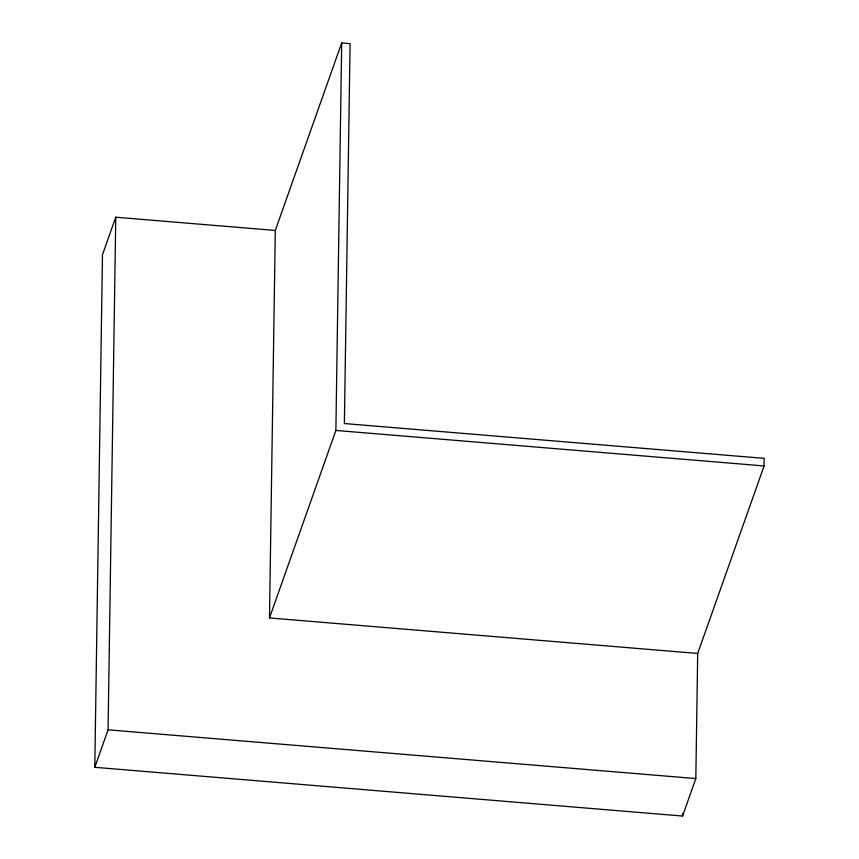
<?xml version="1.0" encoding="UTF-8"?>
<svg xmlns="http://www.w3.org/2000/svg" width="859" height="859" viewBox="0 0 859 859"><rect width="100%" height="100%" fill="white"/><g stroke="black" fill="none" stroke-linecap="round" stroke-linejoin="round"><path stroke-width="1.29" d="M94.791 767.312L102.479 254.715L115.761 217.22L275.299 230.448L341.689 42.95L350.085 43.648L344.384 423.541L764.209 458.362L764.091 465.954L697.701 653.452L695.822 778.555L682.54 816.05L94.791 767.312L108.073 729.817L115.761 217.22M697.701 653.452L269.479 617.943L275.299 230.448M269.479 617.943L335.88 430.445L341.689 42.95M682.54 816.05L682.583 813.366M335.88 430.445L764.091 465.954M108.073 729.817L695.822 778.555"/></g></svg>
